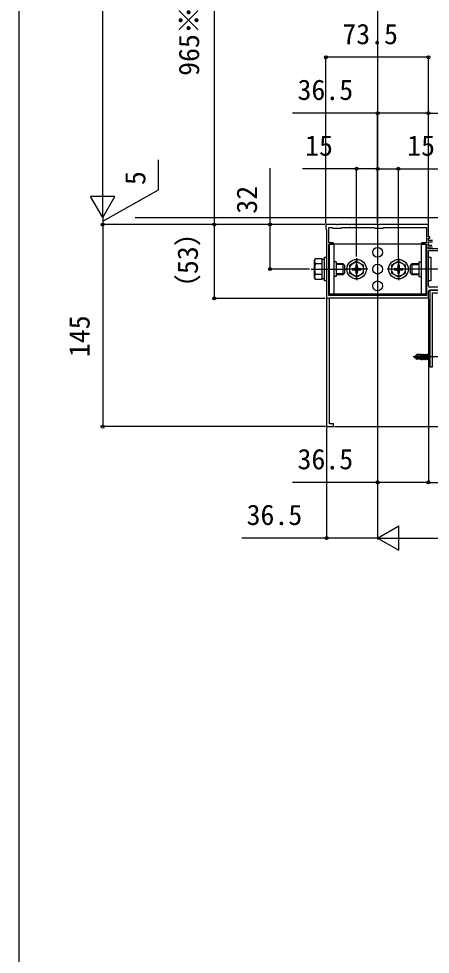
# Model space of a CAD drawing. Units: millimetres, scale not verified. Extents: x -875 to 875, y -1305 to 1298.
# Drawn here: x -875 to -580, y -54 to 617 of the extents above; entities that cross this region are included whole.
import ezdxf
from ezdxf.enums import TextEntityAlignment as Align

# ---------------------------------------------------------------- set-up
doc = ezdxf.new("R2010")
doc.units = ezdxf.units.MM
doc.header["$LTSCALE"] = 8
for name, color, linetype in [('0-2_YKK_11', 7, 'Continuous'), ('0-3_YKK_11E', 7, 'Continuous'), ('0-4_YKK_12', 2, 'Continuous'), ('0-5_YKK_13', 4, 'Continuous'), ('0-6_YKK_D', 6, 'Continuous'), ('0-7_YKK_ZWAK', 7, 'Continuous')]:
    doc.layers.add(name, color=color, linetype=linetype)
doc.styles.add('ＭＳ ゴシック', font='')
doc.styles.get('ＭＳ ゴシック').set_extended_font_data('MS Gothic')

msp = doc.modelspace()

# ---------------------------------------------------------------- linework, layer by layer
at = {"layer": '0-2_YKK_11'}
for points in [[(-582.3, 469.8), (-616.342, 469.8), (-616.525, 469.68), (-617.075, 469.68), (-617.258, 469.8), (-637.342, 469.8), (-637.525, 469.68), (-638.075, 469.68), (-638.258, 469.8), (-646.342, 469.8), (-646.525, 469.68), (-647.075, 469.68), (-647.258, 469.8), (-654.8, 469.8), (-654.8, 466.8), (-654.3, 466.3)], [(-654.3, 466.3), (-654.3, 324.8), (-649.3, 324.8), (-649.3, 326.8), (-652.3, 326.8), (-652.3, 417.3), (-581.3, 417.3), (-581.3, 421.8)], [(-578.3, 458.3), (-581.3, 458.3), (-581.3, 460), (-580.3, 460), (-580.3, 461), (-581.3, 461), (-581.3, 468.8)], [(-578.876, 454.8), (-581.3, 454.8), (-581.3, 457.3), (-578.3, 457.3)], [(-573.7, 452.3), (-581.3, 452.3), (-581.3, 453.8), (-578.424, 453.8)], [(-581.3, 425.8), (-581.3, 451.1), (-572.8, 451.1)], [(-580.3, 422.8), (-537.8, 422.8), (-537.8, 424.8), (-580.3, 424.8)]]:
    msp.add_lwpolyline(points, dxfattribs=at)
msp.add_lwpolyline([(-582.8, 418.8), (-652.8, 418.8), (-652.8, 455.8), (-649.3, 455.8), (-649.3, 456.8), (-652.8, 456.8), (-652.8, 467.8), (-650.3, 467.8), (-649.8, 467.3), (-643.8, 467.3), (-643.3, 467.8), (-620.3, 467.8), (-619.8, 467.3), (-613.8, 467.3), (-613.3, 467.8), (-582.8, 467.8), (-582.8, 456.8), (-586.3, 456.8), (-586.3, 455.8), (-582.8, 455.8)], close=True, dxfattribs=at)
for centre, start, end in [((-582.3, 468.8), 0.00001, 89.99999), ((-580.3, 425.8), 180.00001, 269.99999), ((-580.3, 421.8), 90.00001, 179.99999)]:
    msp.add_arc(centre, 1, start, end, dxfattribs=at)
at = {"layer": '0-3_YKK_11E'}
msp.add_line((-652.3, 416.8), (-654.3, 416.8), dxfattribs=at)
at = {"layer": '0-4_YKK_12'}
for p, q in [((-617.8, 911.8), (-617.8, 307.8)), ((-791.654, 474.8), (719.7, 474.8)), ((-632.8, 445.8), (-632.8, 429.8)), ((-602.8, 445.8), (-602.8, 429.8)), ((-624.8, 437.8), (-640.8, 437.8)), ((-594.8, 437.8), (-610.8, 437.8))]:
    msp.add_line(p, q, dxfattribs=at)
at = {"layer": '0-5_YKK_13'}
for p, q in [((-652.3, 419.8), (-652.3, 455.8)), ((-583.3, 455.8), (-652.3, 455.8)), ((-649.1, 455.8), (-649.1, 419.8)), ((-586.5, 455.8), (-586.5, 419.8)), ((-663, 444.3), (-662.419, 445.306)), ((-663, 431.3), (-663, 444.3)), ((-657.5, 445.306), (-662.419, 445.306)), ((-657.5, 430.294), (-657.5, 445.306)), ((-657.5, 444.85), (-655.9, 444.85)), ((-632.8, 443.55), (-637.8, 440.663)), ((-632.8, 443.55), (-627.8, 440.663)), ((-602.8, 443.55), (-607.8, 440.663)), ((-602.8, 443.55), (-597.8, 440.663)), ((-665.5, 437.8), (-639, 437.8)), ((-657.5, 441.553), (-662.419, 441.553)), ((-657.5, 433.8), (-657.5, 441.8)), ((-647.5, 443), (-649.1, 443)), ((-647.5, 443), (-647.5, 432.6)), ((-647.5, 441.8), (-642.7, 441.8)), ((-642.052, 441.152), (-647.5, 441.152)), ((-642.7, 441.8), (-642.7, 433.8)), ((-641.5, 440.6), (-642.7, 441.8)), ((-641.5, 440.6), (-641.5, 435)), ((-637.8, 440.663), (-637.8, 434.937)), ((-635.95, 438.3), (-634.3, 438.3)), ((-635.95, 438.3), (-635.95, 437.3)), ((-635.95, 437.3), (-634.3, 437.3)), ((-633.3, 440.95), (-633.3, 439.3)), ((-632.3, 440.95), (-633.3, 440.95)), ((-632.3, 440.95), (-632.3, 439.3)), ((-631.3, 438.3), (-629.65, 438.3)), ((-631.3, 437.3), (-629.65, 437.3)), ((-629.65, 437.3), (-629.65, 438.3)), ((-627.8, 434.937), (-627.8, 440.663)), ((-607.8, 440.663), (-607.8, 434.937)), ((-605.95, 438.3), (-604.3, 438.3)), ((-605.95, 438.3), (-605.95, 437.3)), ((-605.95, 437.3), (-604.3, 437.3)), ((-603.3, 440.95), (-603.3, 439.3)), ((-602.3, 440.95), (-603.3, 440.95)), ((-602.3, 440.95), (-602.3, 439.3)), ((-601.3, 438.3), (-599.65, 438.3)), ((-601.3, 437.3), (-599.65, 437.3)), ((-599.65, 437.3), (-599.65, 438.3)), ((-597.8, 434.937), (-597.8, 440.663)), ((-570.1, 437.8), (-596.6, 437.8)), ((-594.1, 440.6), (-592.9, 441.8)), ((-594.1, 435), (-594.1, 440.6)), ((-593.548, 441.152), (-588.1, 441.152)), ((-592.9, 441.8), (-588.1, 441.8)), ((-592.9, 433.8), (-592.9, 441.8)), ((-588.1, 443), (-588.1, 432.6)), ((-588.1, 443), (-586.5, 443)), ((-663, 431.3), (-662.419, 430.294)), ((-657.5, 434.047), (-662.419, 434.047)), ((-657.5, 430.294), (-662.419, 430.294)), ((-655.9, 430.75), (-657.5, 430.75)), ((-647.5, 432.6), (-649.1, 432.6)), ((-642.052, 434.448), (-647.5, 434.448)), ((-642.7, 433.8), (-647.5, 433.8)), ((-641.5, 435), (-642.7, 433.8)), ((-632.8, 432.05), (-637.8, 434.937)), ((-633.3, 436.3), (-633.3, 434.65)), ((-633.3, 434.65), (-632.3, 434.65)), ((-632.8, 432.05), (-627.8, 434.937)), ((-632.3, 436.3), (-632.3, 434.65)), ((-602.8, 432.05), (-607.8, 434.937)), ((-603.3, 436.3), (-603.3, 434.65)), ((-603.3, 434.65), (-602.3, 434.65)), ((-602.8, 432.05), (-597.8, 434.937)), ((-602.3, 436.3), (-602.3, 434.65)), ((-594.1, 435), (-592.9, 433.8)), ((-593.548, 434.448), (-588.1, 434.448)), ((-588.1, 433.8), (-592.9, 433.8)), ((-588.1, 432.6), (-586.5, 432.6)), ((-591.3, 374.95), (-589.75, 376.5)), ((-586.9, 376.5), (-589.75, 376.5)), ((-588.947, 375.542), (-589.75, 376.5)), ((-586.9, 376.5), (-586.832, 376.35)), ((-586.9, 374.224), (-586.9, 376.5)), ((-586.168, 376.35), (-586.832, 376.35)), ((-586.325, 374.104), (-586.832, 376.35)), ((-585.85, 376.9), (-586.168, 376.35)), ((-585.628, 373.96), (-586.168, 376.35)), ((-585.35, 373.902), (-585.85, 376.9)), ((-585.75, 376.9), (-585.85, 376.9)), ((-585.75, 376.9), (-585.246, 373.874)), ((-585.75, 376.9), (-585.432, 376.35)), ((-584.732, 373.25), (-585.432, 376.35)), ((-584.768, 376.35), (-585.432, 376.35)), ((-584.45, 376.9), (-584.768, 376.35)), ((-583.75, 372.7), (-584.45, 376.9)), ((-584.35, 376.9), (-584.45, 376.9)), ((-584.35, 376.9), (-583.65, 372.7)), ((-584.35, 376.9), (-584.032, 376.35)), ((-583.332, 373.25), (-584.032, 376.35)), ((-583.368, 376.35), (-584.032, 376.35)), ((-583.05, 376.9), (-583.368, 376.35)), ((-582.35, 372.7), (-583.05, 376.9)), ((-582.95, 376.9), (-583.05, 376.9)), ((-582.95, 376.9), (-582.25, 372.7)), ((-582.95, 376.9), (-582.632, 376.35)), ((-581.932, 373.25), (-582.632, 376.35)), ((-581.968, 376.35), (-582.632, 376.35)), ((-581.65, 376.9), (-581.968, 376.35)), ((-580.95, 372.7), (-581.65, 376.9)), ((-581.55, 376.9), (-581.65, 376.9)), ((-581.55, 376.9), (-580.85, 372.7)), ((-581.55, 376.9), (-581.232, 376.35)), ((-580.568, 376.35), (-581.232, 376.35)), ((-580.532, 373.25), (-581.232, 376.35)), ((-580.3, 376.813), (-580.568, 376.35)), ((-580.3, 375.165), (-580.568, 376.35)), ((-571.4, 374.8), (-592.3, 374.8)), ((-591.3, 374.95), (-591.3, 374.65)), ((-589.678, 374.8), (-591.3, 374.95)), ((-589.678, 374.8), (-591.3, 374.8)), ((-590.876, 374.65), (-591.3, 374.65)), ((-591.3, 374.65), (-589.75, 373.1)), ((-589.626, 373.4), (-590.876, 374.65)), ((-585.177, 373.468), (-590.876, 374.65)), ((-589.75, 373.1), (-589.626, 373.4)), ((-586.781, 373.1), (-589.75, 373.1)), ((-585.293, 373.89), (-589.678, 374.8)), ((-585.348, 373.4), (-589.626, 373.4)), ((-586.617, 374.165), (-586.9, 375.883)), ((-586.884, 374.22), (-586.9, 374.304)), ((-586.9, 373.1), (-586.9, 373.4)), ((-586.608, 372.8), (-586.781, 373.1)), ((-586.608, 372.8), (-586.724, 373.4)), ((-586.392, 372.8), (-586.608, 372.8)), ((-586.392, 372.8), (-586.491, 373.4)), ((-586.392, 372.8), (-586.132, 373.25)), ((-586.132, 373.25), (-586.167, 373.403)), ((-585.468, 373.25), (-586.132, 373.25)), ((-585.15, 372.7), (-585.269, 373.413)), ((-585.178, 373.468), (-585.05, 372.7)), ((-585.05, 372.7), (-585.15, 372.7)), ((-585.05, 372.7), (-584.732, 373.25)), ((-584.068, 373.25), (-584.732, 373.25)), ((-583.65, 372.7), (-583.75, 372.7)), ((-583.65, 372.7), (-583.332, 373.25)), ((-582.668, 373.25), (-583.332, 373.25)), ((-582.25, 372.7), (-582.35, 372.7)), ((-582.25, 372.7), (-581.932, 373.25)), ((-581.268, 373.25), (-581.932, 373.25)), ((-580.85, 372.7), (-580.95, 372.7)), ((-580.85, 372.7), (-580.532, 373.25)), ((-580.3, 373.25), (-580.532, 373.25))]:
    msp.add_line(p, q, dxfattribs=at)
for points in [[(-583.3, 455.8), (-583.3, 419.8), (-652.3, 419.8)], [(-583.75, 372.7), (-584.068, 373.25), (-584.768, 376.35)], [(-582.35, 372.7), (-582.668, 373.25), (-583.368, 376.35)], [(-580.95, 372.7), (-581.268, 373.25), (-581.968, 376.35)], [(-589.678, 374.8), (-588.947, 375.542), (-586.9, 375.7)], [(-585.15, 372.7), (-585.468, 373.25), (-585.501, 373.4)]]:
    msp.add_lwpolyline(points, dxfattribs=at)
for points in [[(-654.3, 446.3), (-654.3, 429.3), (-655.9, 429.3), (-655.9, 446.3)], [(-581.3, 429.3), (-581.3, 446.3), (-579.7, 446.3), (-579.7, 429.3)], [(-580.3, 422.8), (-580.3, 367.8), (-578.3, 367.8), (-578.3, 420.8), (-560.3, 420.8), (-560.3, 422.8)]]:
    msp.add_lwpolyline(points, close=True, dxfattribs=at)
for centre, radius in [((-617.8, 449.8), 3.5), ((-632.8, 437.8), 7), ((-602.8, 437.8), 7), ((-632.8, 437.8), 5), ((-617.8, 437.8), 3.5), ((-602.8, 437.8), 5), ((-617.8, 425.8), 3.5)]:
    msp.add_circle(centre, radius, dxfattribs=at)
for centre, radius, start, end in [((-659.677, 443.429), 3.323, 145.61575, 214.38425), ((-650.581, 437.8), 12.419, 162.41205, 197.58795), ((-634.3, 439.3), 1, 270, 0), ((-634.3, 436.3), 1, 0, 90), ((-631.3, 439.3), 1, 180, 270), ((-631.3, 436.3), 1, 90, 180), ((-604.3, 439.3), 1, 270, 0), ((-604.3, 436.3), 1, 0, 90), ((-601.3, 439.3), 1, 180, 270), ((-601.3, 436.3), 1, 90, 180), ((-659.677, 432.171), 3.323, 145.61575, 214.38425), ((-585.348, 373.648), 0.248, 270, 77.19096)]:
    msp.add_arc(centre, radius, start, end, dxfattribs=at)
at = {"layer": '0-6_YKK_D'}
for p, q in [((-814.8, 492.3), (-814.8, 882.3)), ((-734.8, 754.8), (-734.8, 469.8)), ((-654.8, 470.5), (-654.8, 590.8)), ((-581.3, 469.8), (-581.3, 590.8)), ((-581.3, 589.8), (-654.8, 589.8)), ((-617.8, 479.8), (-617.8, 550.8)), ((-581.3, 469.8), (-581.3, 550.8)), ((-581.3, 469.8), (-581.3, 550.8)), ((-581.3, 549.8), (-545.3, 549.8)), ((-632.8, 446.8), (-632.8, 510.8)), ((-617.8, 470.8), (-617.8, 510.8)), ((-617.8, 470.8), (-617.8, 510.8)), ((-602.8, 445.8), (-602.8, 510.8)), ((-814.8, 474.8), (-814.8, 505.111)), ((-814.8, 474.8), (-823.55, 489.955)), ((-806.05, 489.955), (-823.55, 489.955)), ((-814.8, 474.8), (-806.05, 489.955)), ((-814.8, 474.8), (-814.8, 479.1)), ((-814.8, 474.8), (-814.8, 469.8)), ((-814.8, 474.8), (-814.8, 469.8)), ((-655.5, 469.8), (-815.8, 469.8)), ((-665.3, 469.8), (-815.8, 469.8)), ((-814.8, 469.8), (-814.8, 324.8)), ((-814.8, 469.8), (-814.8, 465.5)), ((-665.3, 469.8), (-735.8, 469.8)), ((-655.5, 469.8), (-735.8, 469.8)), ((-734.8, 469.8), (-734.8, 416.8)), ((-655.5, 469.8), (-695.8, 469.8)), ((-666.5, 437.8), (-695.8, 437.8)), ((-655.3, 416.8), (-735.8, 416.8)), ((-581.3, 416.6), (-581.3, 283.8)), ((-581.3, 416.6), (-581.3, 283.8)), ((-655, 324.8), (-815.8, 324.8)), ((-654.3, 324.1), (-654.3, 243.8)), ((-648.6, 324.8), (-319.3, 324.8)), ((-617.8, 314.8), (-617.8, 243.8)), ((-617.8, 306.8), (-617.8, 243.8)), ((-617.8, 304.65), (-617.8, 283.8)), ((-617.8, 244.8), (-602.645, 253.55)), ((-602.645, 236.05), (-602.645, 253.55)), ((-617.8, 244.8), (-602.645, 236.05)), ((-617.8, 244.8), (-587.489, 244.8)), ((-600.3, 244.8), (664.7, 244.8))]:
    msp.add_line(p, q, dxfattribs=at)
for points in [[(-581.3, 549.8), (-617.8, 549.8), (-678.691, 549.8)], [(-814.8, 472.3), (-774.8, 494.62), (-774.8, 516.211)], [(-694.8, 437.8), (-694.8, 469.8), (-694.8, 510.236)], [(-617.8, 509.8), (-632.8, 509.8), (-671.645, 509.8)], [(-617.8, 509.8), (-602.8, 509.8), (-563.955, 509.8)], [(-581.3, 284.8), (-617.8, 284.8), (-678.691, 284.8)], [(-581.3, 284.8), (-537.8, 284.8), (-476.455, 284.8)], [(-617.8, 244.8), (-654.3, 244.8), (-715.191, 244.8)]]:
    msp.add_lwpolyline(points, dxfattribs=at)
for centre in [(-654.8, 589.8), (-581.3, 589.8), (-617.8, 549.8), (-581.3, 549.8), (-581.3, 549.8), (-632.8, 509.8), (-617.8, 509.8), (-617.8, 509.8), (-602.8, 509.8), (-814.8, 469.8), (-814.8, 469.8), (-734.8, 469.8), (-734.8, 469.8), (-694.8, 469.8), (-694.8, 437.8), (-734.8, 416.8), (-814.8, 324.8), (-617.8, 284.8), (-581.3, 284.8), (-581.3, 284.8), (-654.3, 244.8)]:
    msp.add_circle(centre, 1.075, dxfattribs=at)
at = {"layer": '0-7_YKK_ZWAK'}
msp.add_line((-875, 1245.3), (-875, -1304.7), dxfattribs=at)

# ---------------------------------------------------------------- texts
at = {"layer": '0-6_YKK_D', "style": 'ＭＳ ゴシック'}
for s, p in [('965※', (-741.277, 576.505)), ('5', (-779.8, 498.143)), ('32', (-699.8, 477.623)), ('（53）', (-742.186, 414.266)), ('145', (-819.8, 374.686))]:
    msp.add_text(s, height=14.66, rotation=90, dxfattribs=at).set_placement(p, align=Align.BOTTOM_LEFT)
for s, p in [('73.5', (-643.05, 594.8)), ('36.5', (-675.168, 554.8)), ('15', (-669.714, 514.8)), ('15', (-596.568, 514.8)), ('36.5', (-675.168, 289.8)), ('36.5', (-711.668, 249.8))]:
    msp.add_text(s, height=14.66, dxfattribs=at).set_placement(p, align=Align.BOTTOM_LEFT)

doc.saveas('drawing.dxf')
